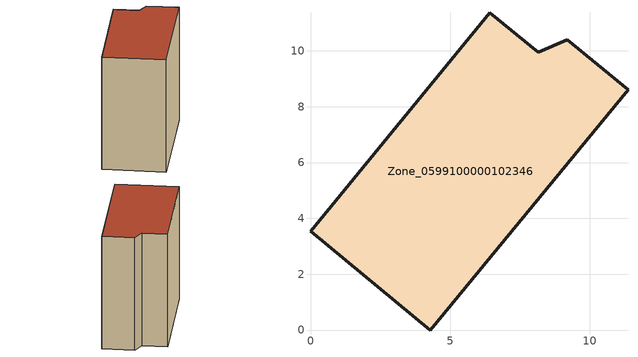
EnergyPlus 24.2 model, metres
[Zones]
Zone_0599100000102346
 floor ground (C_G): 4.3,0 0,3.53 6.43,11.36 8.15,9.95 9.19,10.39 11.37,8.61 z0
 wall outside (C_F): 9.19,10.39 8.15,9.95 6.43,11.36 0,3.53 4.3,0 11.37,8.61 9.19,10.39 z0:10.52
 roof outside (C_R): 4.3,0 11.37,8.61 9.19,10.39 8.15,9.95 6.43,11.36 0,3.53 z10.52
[BUILDING]
Pand.0599100000102346: North Axis=0; Terrain=City; Loads Convergence Tolerance Value=0.04; Temperature Convergence Tolerance Value=0.4; Solar Distribution=FullExterior; Maximum Number of Warmup Days=25; Minimum Number of Warmup Days=1
[Site:Location]
Rotterdam.The.Hague.AP_ZH_NLD Design_Conditions: Latitude=51.96; Longitude=4.45; Time Zone=1; Elevation=-4.5
[SITE:GROUNDTEMPERATURE:BUILDINGSURFACE]
18, 18, 18, 18, 18, 18, 18, 18, 18, 18, 18, 18
[MATERIAL] Thermal Absorptance=0.9; Solar Absorptance=0.7; Visible Absorptance=0.7
Name | Roughness | Thickness | Conductivity | Density | Specific Heat
G.TI.1946 | MediumSmooth | 0.15 | 1 | 540 | 1210
F.TI.1946 | Rough | 0.3 | 0.857143 | 1920 | 840
R.TI.1946 | MediumRough | 0.2 | 0.1 | 1500 | 1000
[CONSTRUCTION]
C_G: G.TI.1946
C_F: F.TI.1946
C_R: R.TI.1946
[ZONE]
Zone_0599100000102346: Type=1; Multiplier=1; Ceiling Height=Autocalculate; Volume=Autocalculate; Floor Area=autocalculate; Part of Total Floor Area=Yes
[ZONEINFILTRATION:DESIGNFLOWRATE]
Infil_Zone_0599100000102346: Zone or ZoneList or Space or SpaceList=Zone_0599100000102346; Schedule=AlwaysOn; Design Flow Rate Calculation Method=Flow/Area; Flow Rate per Floor Area=0.003; Constant Term Coefficient=1; Temperature Term Coefficient=0; Velocity Term Coefficient=0; Velocity Squared Term Coefficient=0
[HVACTEMPLATE:ZONE:IDEALLOADSAIRSYSTEM]
Zone_0599100000102346: Maximum Heating Supply Air Temperature=50; Minimum Cooling Supply Air Temperature=13; Maximum Heating Supply Air Humidity Ratio=0.0156; Minimum Cooling Supply Air Humidity Ratio=0.0077; Heating Limit=NoLimit; Cooling Limit=NoLimit; Dehumidification Control Type=ConstantSensibleHeatRatio; Cooling Sensible Heat Ratio=0.7; Dehumidification Setpoint=60; Humidification Control Type=None; Humidification Setpoint=30; Outdoor Air Method=None; Outdoor Air Flow Rate per Person=0.00944; Outdoor Air Flow Rate per Zone Floor Area=0; Outdoor Air Flow Rate per Zone=0; Demand Controlled Ventilation Type=None; Outdoor Air Economizer Type=NoEconomizer; Heat Recovery Type=None; Sensible Heat Recovery Effectiveness=0.7; Latent Heat Recovery Effectiveness=0.65
[ZONECONTROL:THERMOSTAT]
ThermostatControl_Zone_0599100000102346: Zone or ZoneList=Zone_0599100000102346; Control Type Schedule=DualSetpointControlType; Control 1=Thermostat_Zone_0599100000102346; Temperature Difference Between Cutout And Setpoint=0
[THERMOSTATSETPOINT:DUALSETPOINT]
Thermostat_Zone_0599100000102346: Heating Setpoint Temperature Schedule=HeatingSetpoint_Zone_0599100000102346; Cooling Setpoint Temperature Schedule=CoolingSetpoint_Zone_0599100000102346
[SCHEDULE:COMPACT]
HeatingSetpoint_Zone_0599100000102346: Through: 12/31, For: AllDays, Until: 24:00, 21
CoolingSetpoint_Zone_0599100000102346: Through: 12/31, For: AllDays, Until: 24:00, 24
DualSetpointControlType: Through: 12/31, For: AllDays, Until: 24:00, 4
AlwaysOn: Through: 12/31, For: AllDays, Until: 24:00, 1
